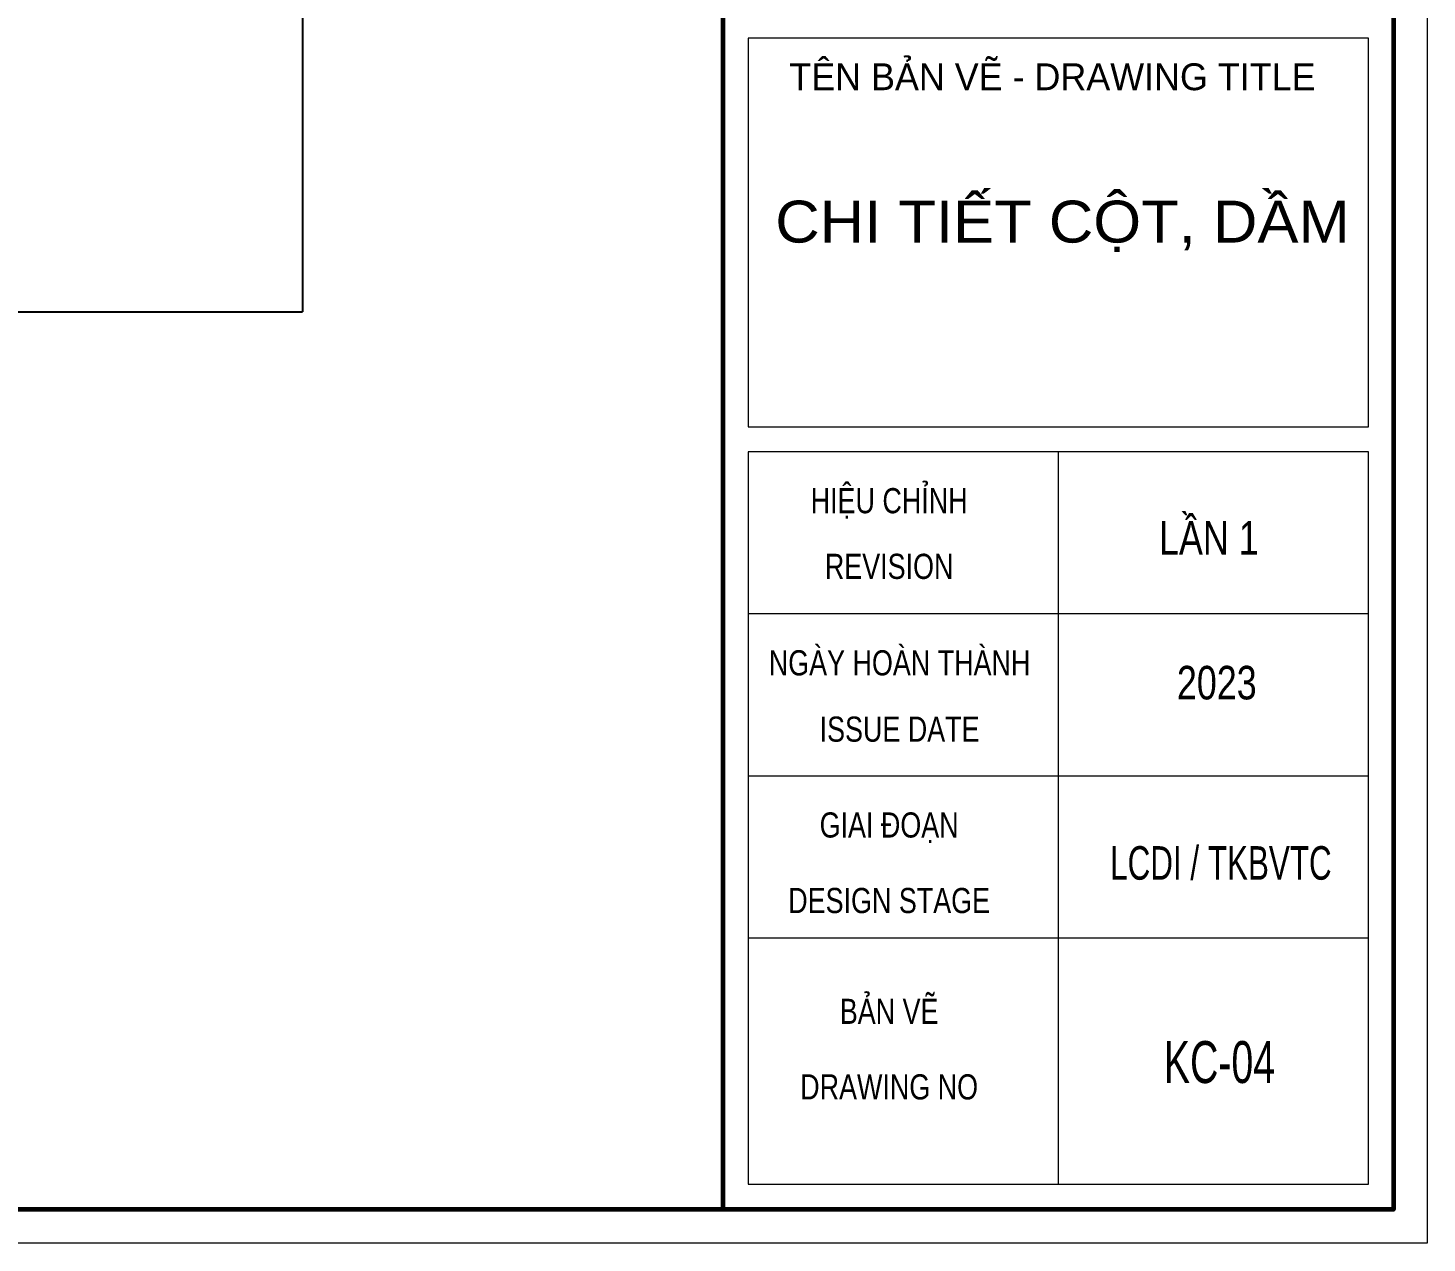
# Model space of a CAD drawing. Header units: millimetres. Extents: x 19378 to 572383, y -1120116 to -527168.
# Drawn here: x 224698 to 228036, y -560227 to -557330 of the extents above; entities that cross this region are included whole.
import ezdxf
from ezdxf.enums import TextEntityAlignment as Align

# ---------------------------------------------------------------- set-up
doc = ezdxf.new("R2010")
doc.units = ezdxf.units.MM
doc.header["$MEASUREMENT"] = 0
doc.layers.get('Defpoints').update_dxf_attribs({"color": 1})
doc.layers.add('Khungten_LCDI', color=7, linetype='Continuous')
doc.layers.add('LC Net thay', color=7, linetype='Continuous', lineweight=25)
doc.layers.add('LC Text1', color=3, linetype='Continuous', lineweight=20)
doc.styles.add('Khungten', font='VHAVAN.TTF', dxfattribs={"width": 0.9, "height": 5000})
doc.styles.add('Title', font='VHBLACK.TTF', dxfattribs={"width": 0.8})

# ---------------------------------------------------------------- blocks, each defined once
blk = doc.blocks.new('Nha o can bo nhan vien Trung doan')
at = {"layer": 'Defpoints', "lineweight": 0}
blk.add_lwpolyline([(-1200, -14850), (-1200, 14850), (40800, 14850), (40800, -14850)], close=True, dxfattribs=at)
at = {"layer": 'Khungten_LCDI', "color": 5, "lineweight": 60}
blk.add_line((36600, 14650), (36600, -14650), dxfattribs=at)
at = {"layer": 'Khungten_LCDI', "color": 5, "lineweight": 25}
blk.add_line((40600, -14650), (40600, 14650), dxfattribs=at)
at = {"layer": 'Khungten_LCDI', "color": 9, "lineweight": 15}
for p, q in [((38600, -10133.4), (38600, -14500)), ((40450, -11100), (36750, -11100)), ((40450, -12066.7), (36750, -12066.7)), ((40450, -13033.3), (36750, -13033.3))]:
    blk.add_line(p, q, dxfattribs=at)
at = {"layer": 'Khungten_LCDI', "color": 5, "lineweight": 60}
blk.add_lwpolyline([(0, -14650), (0, 14650), (40600, 14650), (40600, -14650)], close=True, dxfattribs=at)
at = {"layer": 'Khungten_LCDI', "color": 9, "lineweight": 15}
for points in [[(36750, -9983.4), (40450, -9983.4), (40450, -7667.3), (36750, -7667.3)], [(36750, -14500), (40450, -14500), (40450, -10133.4), (36750, -10133.4)]]:
    blk.add_lwpolyline(points, close=True, dxfattribs=at)
at = {"color": 7, "style": 'Khungten'}
blk.add_text('tªn b¶n vÏ - drawing title', height=160, dxfattribs=at).set_placement((38565.6, -7977.2), align=Align.CENTER)
at = {"color": 7}
for s, height, style, width, p in [('hiÖu chØnh', 150, 'Khungten', 0.8, (37591.7, -10499.4)), ('revision', 150, 'Khungten', 0.8, (37591.7, -10891)), ('ngµy hoµn thµnh', 150, 'Khungten', 0.8, (37654, -11466.1)), ('issue date', 150, 'Khungten', 0.8, (37654, -11861.5)), ('giai ®o¹n', 150, 'Khungten', 0.8, (37591.7, -12432.7)), ('lcdi / tkbvtc', 200, 'Title', 0.7, (39570.6, -12684.1)), ('design stage', 150, 'Khungten', 0.8, (37591.7, -12883.2)), ('b¶n vÏ', 150, 'Khungten', 0.8, (37591.7, -13543.7)), ('drawing nO', 150, 'Khungten', 0.8, (37591.7, -13994.2))]:
    blk.add_text(s, height=height, dxfattribs=dict(at, style=style, width=width)).set_placement(p, align=Align.CENTER)
at = {"color": 7, "style": 'Khungten', "width": 0.8}
for tag, p in [('REVISION', (39498.8, -10746.3)), ('NGAYHT', (39575.6, -11636.3))]:
    blk.add_attdef(tag, text='', height=200, dxfattribs=at).set_placement(p, align=Align.CENTER)
at = {"layer": 'LC Text1', "style": 'Title', "width": 1.485915}
for tag, p, p2 in [('TENBANVE1', (36912.7, -8885.8), (40339.1, -8885.8)), ('TENBANVE2', (36912.7, -9562.5), (40339.1, -9562.5))]:
    blk.add_attdef(tag, text='', height=250, dxfattribs=at).set_placement(p, p2, align=Align.FIT)
at = {"layer": 'LC Text1', "style": 'Title', "width": 0.7}
blk.add_attdef('SOBANVE', text='', height=250, dxfattribs=at).set_placement((39562, -13896.2), align=Align.CENTER)

msp = doc.modelspace()

# ---------------------------------------------------------------- linework, layer by layer
at = {"layer": 'LC Net thay'}
for p in [(225353, -554557.7), (219983.7, -558006.4)]:
    msp.add_line(p, (225353, -558006.4), dxfattribs=at)

# ---------------------------------------------------------------- block references
ref = msp.add_blockref('Nha o can bo nhan vien Trung doan', (211715.6, -554287.2), dxfattribs=dict(at, xscale=0.3999999999995706, yscale=0.3999999999995706, zscale=0.3999999999995706))
ref.add_attrib('NGAYHT', '2023', dxfattribs={"layer": 'LC Text1', "height": 80, "style": 'Khungten', "width": 0.8}).set_placement((227534, -558930.9), align=Align.CENTER)
ref.add_attrib('REVISION', 'lÇn 1', dxfattribs={"layer": 'LC Text1', "height": 80, "style": 'Khungten', "width": 0.8}).set_placement((227515.1, -558585.7), align=Align.CENTER)
ref.add_attrib('SOBANVE', 'Kc-04', dxfattribs={"layer": 'LC Text1', "height": 100, "style": 'Title', "width": 0.7}).set_placement((227540.4, -559845.7), align=Align.CENTER)
ref.add_attrib('TENBANVE1', 'chi tiÕt cét, dÇm', dxfattribs={"layer": 'LC Text1', "height": 100, "style": 'Title', "width": 0.944391}).set_placement((226480.6, -557841.5), (227851.2, -557841.5), align=Align.FIT)

doc.saveas('drawing.dxf')
